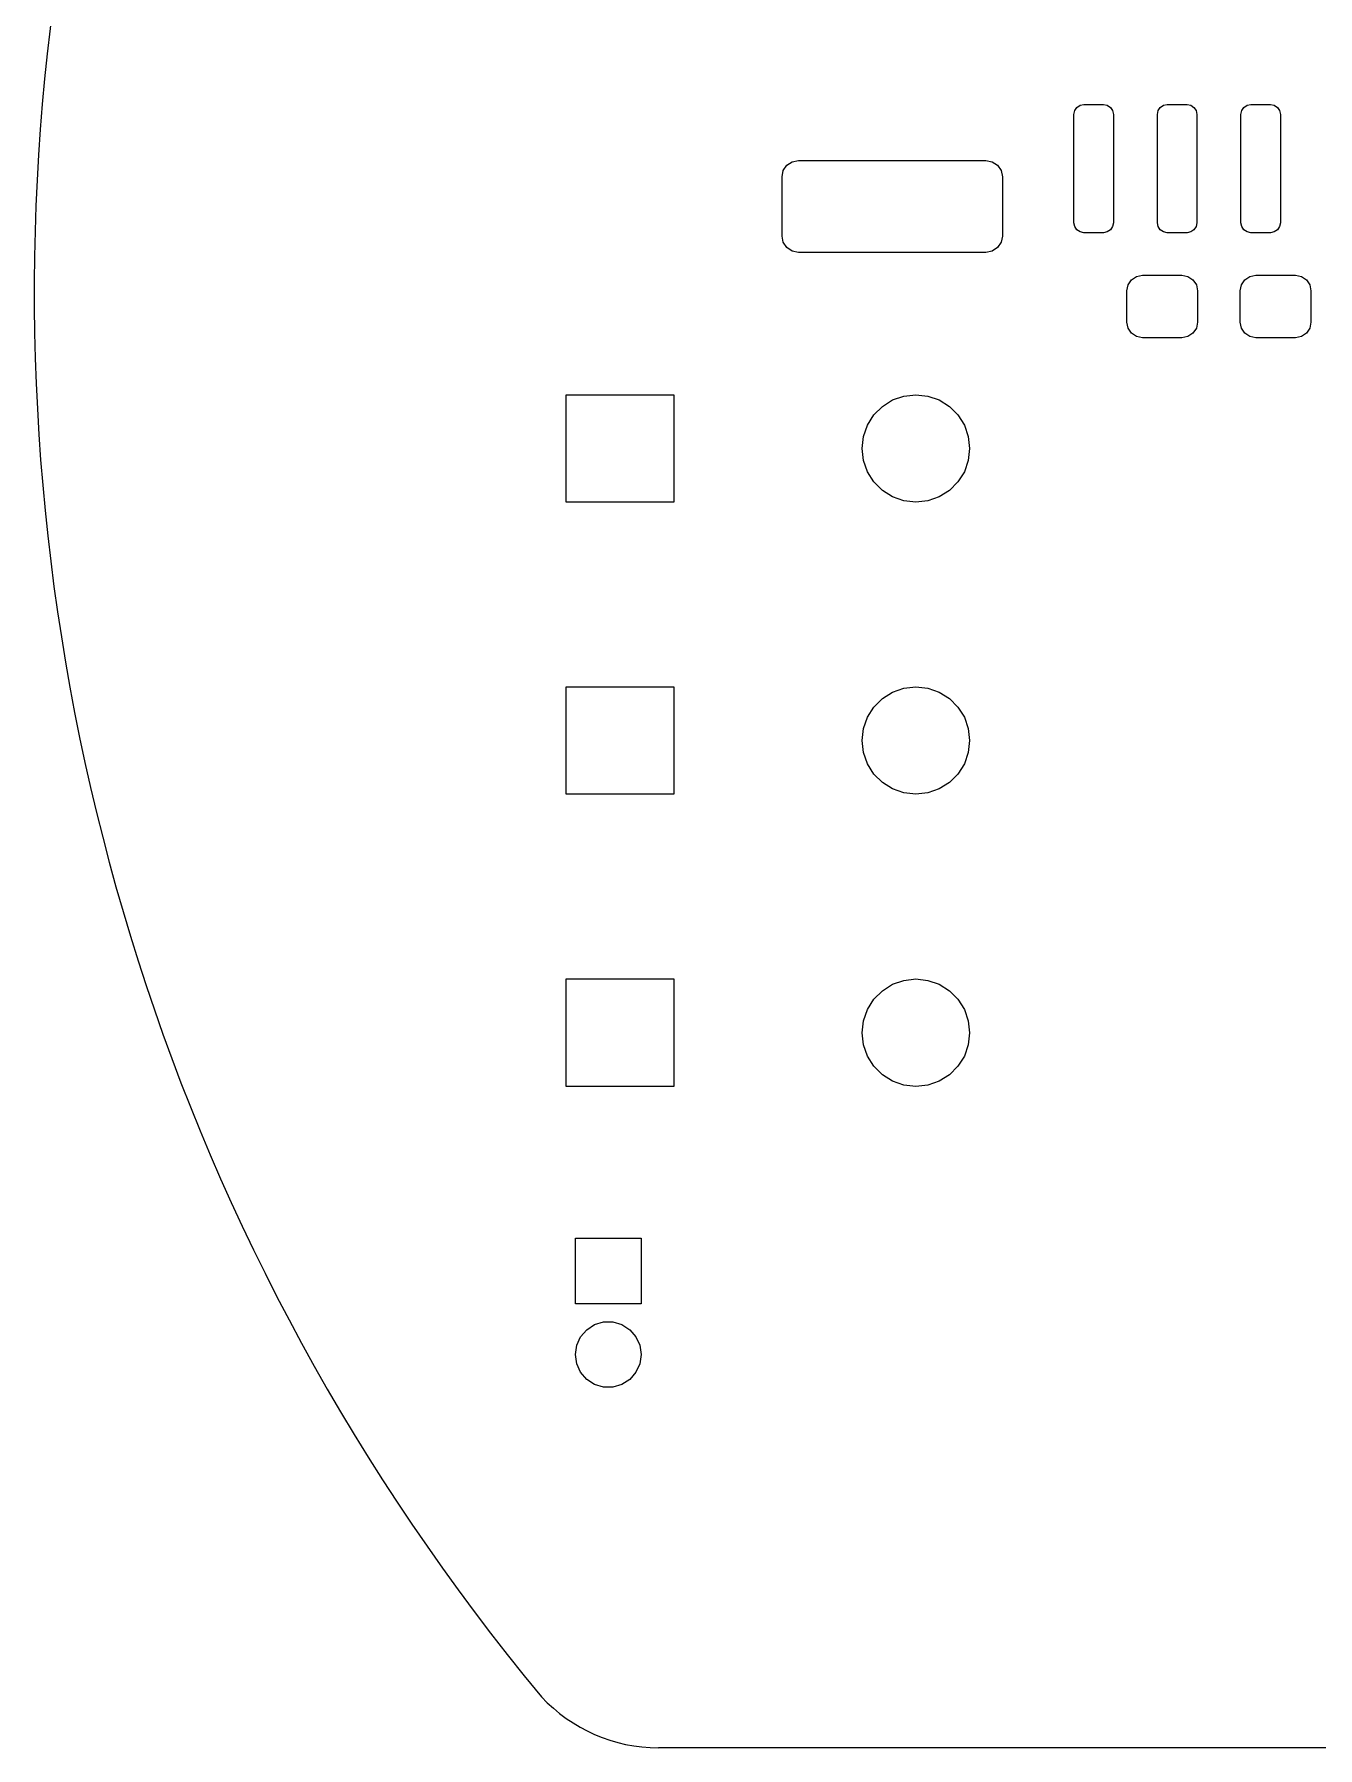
# Model space of a CAD drawing. Extents: x 116 to 183, y -93.2 to -37.6.
# Drawn here: x 115.99 to 135.5, y -93.23 to -67.16 of the extents above; entities that cross this region are included whole.
import ezdxf

# ---------------------------------------------------------------- set-up
doc = ezdxf.new("R2010")
doc.units = 0
doc.layers.add('BLACK', color=7, linetype='CONTINUOUS')

msp = doc.modelspace()

# ---------------------------------------------------------------- linework, layer by layer
at = {"layer": 'BLACK', "linetype": 'CONTINUOUS'}
for p, q in [((131.806658, -68.324847), (131.839174, -68.276184)), ((131.839174, -68.276184), (131.887837, -68.243668)), ((131.887837, -68.243668), (131.94524, -68.23225)), ((131.94524, -68.23225), (132.24524, -68.23225)), ((132.24524, -68.23225), (132.302643, -68.243668)), ((132.302643, -68.243668), (132.351306, -68.276184)), ((132.351306, -68.276184), (132.383822, -68.324847)), ((133.076658, -68.324847), (133.109174, -68.276184)), ((133.109174, -68.276184), (133.157837, -68.243668)), ((133.157837, -68.243668), (133.21524, -68.23225)), ((133.21524, -68.23225), (133.51524, -68.23225)), ((133.51524, -68.23225), (133.572643, -68.243668)), ((133.572643, -68.243668), (133.621306, -68.276184)), ((133.621306, -68.276184), (133.653822, -68.324847)), ((134.346658, -68.324847), (134.379174, -68.276184)), ((134.379174, -68.276184), (134.427837, -68.243668)), ((134.427837, -68.243668), (134.48524, -68.23225)), ((134.48524, -68.23225), (134.78524, -68.23225)), ((134.78524, -68.23225), (134.842643, -68.243668)), ((134.842643, -68.243668), (134.891306, -68.276184)), ((134.891306, -68.276184), (134.923822, -68.324847)), ((131.79524, -68.38225), (131.806658, -68.324847)), ((131.79524, -70.03225), (131.79524, -68.38225)), ((132.383822, -68.324847), (132.39524, -68.38225)), ((132.39524, -68.38225), (132.39524, -70.03225)), ((133.06524, -68.38225), (133.076658, -68.324847)), ((133.06524, -70.03225), (133.06524, -68.38225)), ((133.653822, -68.324847), (133.66524, -68.38225)), ((133.66524, -68.38225), (133.66524, -70.03225)), ((134.33524, -68.38225), (134.346658, -68.324847)), ((134.33524, -70.03225), (134.33524, -68.38225)), ((134.923822, -68.324847), (134.93524, -68.38225)), ((134.93524, -68.38225), (134.93524, -70.03225)), ((127.357, -69.332249), (127.37603, -69.236579)), ((127.357001, -70.23225), (127.357, -69.332249)), ((127.37603, -69.236579), (127.430223, -69.155473)), ((127.430223, -69.155473), (127.511329, -69.10128)), ((127.511329, -69.10128), (127.607, -69.082251)), ((127.607, -69.082251), (130.457001, -69.08225)), ((130.457001, -69.08225), (130.552671, -69.10128)), ((130.552671, -69.10128), (130.633777, -69.155473)), ((130.633777, -69.155473), (130.68797, -69.236579)), ((130.68797, -69.236579), (130.706999, -69.33225)), ((130.706999, -69.33225), (130.707, -70.232251)), ((131.806658, -70.089653), (131.79524, -70.03225)), ((131.839174, -70.138316), (131.806658, -70.089653)), ((132.383822, -70.089653), (132.351306, -70.138316)), ((132.39524, -70.03225), (132.383822, -70.089653)), ((133.076658, -70.089653), (133.06524, -70.03225)), ((133.109174, -70.138316), (133.076658, -70.089653)), ((133.653822, -70.089653), (133.621306, -70.138316)), ((133.66524, -70.03225), (133.653822, -70.089653)), ((134.346658, -70.089653), (134.33524, -70.03225)), ((134.379174, -70.138316), (134.346658, -70.089653)), ((134.923822, -70.089653), (134.891306, -70.138316)), ((134.93524, -70.03225), (134.923822, -70.089653)), ((127.37603, -70.327921), (127.357001, -70.23225)), ((127.430223, -70.409027), (127.37603, -70.327921)), ((130.68797, -70.327921), (130.633777, -70.409027)), ((130.707, -70.232251), (130.68797, -70.327921)), ((131.887837, -70.170832), (131.839174, -70.138316)), ((131.94524, -70.18225), (131.887837, -70.170832)), ((132.24524, -70.18225), (131.94524, -70.18225)), ((132.302643, -70.170832), (132.24524, -70.18225)), ((132.351306, -70.138316), (132.302643, -70.170832)), ((133.157837, -70.170832), (133.109174, -70.138316)), ((133.21524, -70.18225), (133.157837, -70.170832)), ((133.51524, -70.18225), (133.21524, -70.18225)), ((133.572643, -70.170832), (133.51524, -70.18225)), ((133.621306, -70.138316), (133.572643, -70.170832)), ((134.427837, -70.170832), (134.379174, -70.138316)), ((134.48524, -70.18225), (134.427837, -70.170832)), ((134.78524, -70.18225), (134.48524, -70.18225)), ((134.842643, -70.170832), (134.78524, -70.18225)), ((134.891306, -70.138316), (134.842643, -70.170832)), ((127.511329, -70.46322), (127.430223, -70.409027)), ((127.606999, -70.48225), (127.511329, -70.46322)), ((130.457, -70.482249), (127.606999, -70.48225)), ((130.552671, -70.46322), (130.457, -70.482249)), ((130.633777, -70.409027), (130.552671, -70.46322)), ((132.618319, -70.975863), (132.669802, -70.898812)), ((132.669802, -70.898812), (132.746853, -70.847329)), ((132.746853, -70.847329), (132.83774, -70.82925)), ((132.83774, -70.82925), (133.43774, -70.82925)), ((133.43774, -70.82925), (133.528627, -70.847329)), ((133.528627, -70.847329), (133.605678, -70.898812)), ((133.605678, -70.898812), (133.657161, -70.975863)), ((134.343319, -70.975863), (134.394802, -70.898812)), ((134.394802, -70.898812), (134.471853, -70.847329)), ((134.471853, -70.847329), (134.56274, -70.82925)), ((134.56274, -70.82925), (135.16274, -70.82925)), ((135.16274, -70.82925), (135.253627, -70.847329)), ((135.253627, -70.847329), (135.330678, -70.898812)), ((135.330678, -70.898812), (135.382161, -70.975863)), ((132.60024, -71.06675), (132.618319, -70.975863)), ((132.60024, -71.54175), (132.60024, -71.06675)), ((133.657161, -70.975863), (133.67524, -71.06675)), ((133.67524, -71.06675), (133.67524, -71.54175)), ((134.32524, -71.06675), (134.343319, -70.975863)), ((134.32524, -71.54175), (134.32524, -71.06675)), ((135.382161, -70.975863), (135.40024, -71.06675)), ((135.40024, -71.06675), (135.40024, -71.54175)), ((132.618319, -71.632637), (132.60024, -71.54175)), ((132.669802, -71.709688), (132.618319, -71.632637)), ((133.657161, -71.632637), (133.605678, -71.709688)), ((133.67524, -71.54175), (133.657161, -71.632637)), ((134.343319, -71.632637), (134.32524, -71.54175)), ((134.394802, -71.709688), (134.343319, -71.632637)), ((135.382161, -71.632637), (135.330678, -71.709688)), ((135.40024, -71.54175), (135.382161, -71.632637)), ((132.746853, -71.761171), (132.669802, -71.709688)), ((132.83774, -71.77925), (132.746853, -71.761171)), ((133.43774, -71.77925), (132.83774, -71.77925)), ((133.528627, -71.761171), (133.43774, -71.77925)), ((133.605678, -71.709688), (133.528627, -71.761171)), ((134.471853, -71.761171), (134.394802, -71.709688)), ((134.56274, -71.77925), (134.471853, -71.761171)), ((135.16274, -71.77925), (134.56274, -71.77925)), ((135.253627, -71.761171), (135.16274, -71.77925)), ((135.330678, -71.709688), (135.253627, -71.761171)), ((124.07474, -74.28075), (124.07474, -72.64575)), ((124.07474, -72.64575), (125.70974, -72.64575)), ((125.70974, -72.64575), (125.70974, -74.28075)), ((128.882537, -72.824103), (129.03754, -72.726708)), ((129.03754, -72.726708), (129.210329, -72.666246)), ((129.210329, -72.666246), (129.39224, -72.64575)), ((129.39224, -72.64575), (129.574151, -72.666246)), ((129.574151, -72.666246), (129.74694, -72.726708)), ((129.74694, -72.726708), (129.901943, -72.824103)), ((128.655698, -73.10855), (128.753093, -72.953547)), ((128.753093, -72.953547), (128.882537, -72.824103)), ((129.901943, -72.824103), (130.031387, -72.953547)), ((130.031387, -72.953547), (130.128782, -73.10855)), ((128.595236, -73.281339), (128.655698, -73.10855)), ((130.128782, -73.10855), (130.189244, -73.281339)), ((128.57474, -73.46325), (128.595236, -73.281339)), ((128.595236, -73.645161), (128.57474, -73.46325)), ((130.189244, -73.281339), (130.20974, -73.46325)), ((130.20974, -73.46325), (130.189244, -73.645161)), ((128.655698, -73.81795), (128.595236, -73.645161)), ((130.189244, -73.645161), (130.128782, -73.81795)), ((128.753093, -73.972953), (128.655698, -73.81795)), ((128.882537, -74.102397), (128.753093, -73.972953)), ((130.031387, -73.972953), (129.901943, -74.102397)), ((130.128782, -73.81795), (130.031387, -73.972953)), ((125.70974, -74.28075), (124.07474, -74.28075)), ((129.03754, -74.199792), (128.882537, -74.102397)), ((129.210329, -74.260254), (129.03754, -74.199792)), ((129.39224, -74.28075), (129.210329, -74.260254)), ((129.574151, -74.260254), (129.39224, -74.28075)), ((129.74694, -74.199792), (129.574151, -74.260254)), ((129.901943, -74.102397), (129.74694, -74.199792)), ((124.07474, -78.72575), (124.07474, -77.09075)), ((124.07474, -77.09075), (125.70974, -77.09075)), ((125.70974, -77.09075), (125.70974, -78.72575)), ((129.03754, -77.171708), (129.210329, -77.111246)), ((129.210329, -77.111246), (129.39224, -77.09075)), ((129.39224, -77.09075), (129.574151, -77.111246)), ((129.574151, -77.111246), (129.74694, -77.171708)), ((128.655698, -77.55355), (128.753093, -77.398547)), ((128.753093, -77.398547), (128.882537, -77.269103)), ((128.882537, -77.269103), (129.03754, -77.171708)), ((129.74694, -77.171708), (129.901943, -77.269103)), ((129.901943, -77.269103), (130.031387, -77.398547)), ((130.031387, -77.398547), (130.128782, -77.55355)), ((128.595236, -77.726339), (128.655698, -77.55355)), ((130.128782, -77.55355), (130.189244, -77.726339)), ((128.57474, -77.90825), (128.595236, -77.726339)), ((128.595236, -78.090161), (128.57474, -77.90825)), ((130.189244, -77.726339), (130.20974, -77.90825)), ((130.20974, -77.90825), (130.189244, -78.090161)), ((128.655698, -78.26295), (128.595236, -78.090161)), ((130.189244, -78.090161), (130.128782, -78.26295)), ((128.753093, -78.417953), (128.655698, -78.26295)), ((128.882537, -78.547397), (128.753093, -78.417953)), ((130.031387, -78.417953), (129.901943, -78.547397)), ((130.128782, -78.26295), (130.031387, -78.417953)), ((125.70974, -78.72575), (124.07474, -78.72575)), ((129.03754, -78.644792), (128.882537, -78.547397)), ((129.210329, -78.705254), (129.03754, -78.644792)), ((129.39224, -78.72575), (129.210329, -78.705254)), ((129.574151, -78.705254), (129.39224, -78.72575)), ((129.74694, -78.644792), (129.574151, -78.705254)), ((129.901943, -78.547397), (129.74694, -78.644792)), ((124.07474, -83.17075), (124.07474, -81.53575)), ((124.07474, -81.53575), (125.70974, -81.53575)), ((125.70974, -81.53575), (125.70974, -83.17075)), ((129.03754, -81.616708), (129.210329, -81.556246)), ((129.210329, -81.556246), (129.39224, -81.53575)), ((129.39224, -81.53575), (129.574151, -81.556246)), ((129.574151, -81.556246), (129.74694, -81.616708)), ((128.655698, -81.99855), (128.753093, -81.843547)), ((128.753093, -81.843547), (128.882537, -81.714103)), ((128.882537, -81.714103), (129.03754, -81.616708)), ((129.74694, -81.616708), (129.901943, -81.714103)), ((129.901943, -81.714103), (130.031387, -81.843547)), ((130.031387, -81.843547), (130.128782, -81.99855)), ((128.595236, -82.171339), (128.655698, -81.99855)), ((130.128782, -81.99855), (130.189244, -82.171339)), ((128.57474, -82.35325), (128.595236, -82.171339)), ((128.595236, -82.535161), (128.57474, -82.35325)), ((130.189244, -82.171339), (130.20974, -82.35325)), ((130.20974, -82.35325), (130.189244, -82.535161)), ((128.655698, -82.70795), (128.595236, -82.535161)), ((130.189244, -82.535161), (130.128782, -82.70795)), ((128.753093, -82.862953), (128.655698, -82.70795)), ((128.882537, -82.992397), (128.753093, -82.862953)), ((130.031387, -82.862953), (129.901943, -82.992397)), ((130.128782, -82.70795), (130.031387, -82.862953)), ((129.03754, -83.089792), (128.882537, -82.992397)), ((129.210329, -83.150254), (129.03754, -83.089792)), ((129.39224, -83.17075), (129.210329, -83.150254)), ((129.574151, -83.150254), (129.39224, -83.17075)), ((129.74694, -83.089792), (129.574151, -83.150254)), ((129.901943, -82.992397), (129.74694, -83.089792)), ((125.70974, -83.17075), (124.07474, -83.17075)), ((124.214, -86.479), (124.214, -85.479)), ((124.214, -85.479), (125.214, -85.479)), ((125.214, -85.479), (125.214, -86.479)), ((125.214, -86.479), (124.214, -86.479)), ((124.38657, -86.871125), (124.506292, -86.794184)), ((124.506292, -86.794184), (124.642843, -86.754089)), ((124.642843, -86.754089), (124.785157, -86.754089)), ((124.785157, -86.754089), (124.921708, -86.794184)), ((124.921708, -86.794184), (125.04143, -86.871125)), ((124.234254, -87.108134), (124.293373, -86.97868)), ((124.293373, -86.97868), (124.38657, -86.871125)), ((125.04143, -86.871125), (125.134627, -86.97868)), ((125.134627, -86.97868), (125.193746, -87.108134)), ((124.214, -87.249), (124.234254, -87.108134)), ((124.234254, -87.389866), (124.214, -87.249)), ((125.193746, -87.108134), (125.214, -87.249)), ((125.214, -87.249), (125.193746, -87.389866)), ((124.293373, -87.51932), (124.234254, -87.389866)), ((124.38657, -87.626875), (124.293373, -87.51932)), ((125.134627, -87.51932), (125.04143, -87.626875)), ((125.193746, -87.389866), (125.134627, -87.51932)), ((124.506292, -87.703816), (124.38657, -87.626875)), ((124.642843, -87.743911), (124.506292, -87.703816)), ((124.785157, -87.743911), (124.642843, -87.743911)), ((124.921708, -87.703816), (124.785157, -87.743911)), ((125.04143, -87.626875), (124.921708, -87.703816)), ((173.482, -93.231331), (125.476, -93.231331))]:
    msp.add_line(p, q, dxfattribs=at)
at = {"layer": 'BLACK'}
for centre, radius, start, end in [((149.479, -71.074279), 33.493849, -399.6709423, -140.3290577), ((125.476, -90.805), 2.426331, -137.1210964, -90)]:
    msp.add_arc(centre, radius, start, end, dxfattribs=at)

doc.saveas('drawing.dxf')
